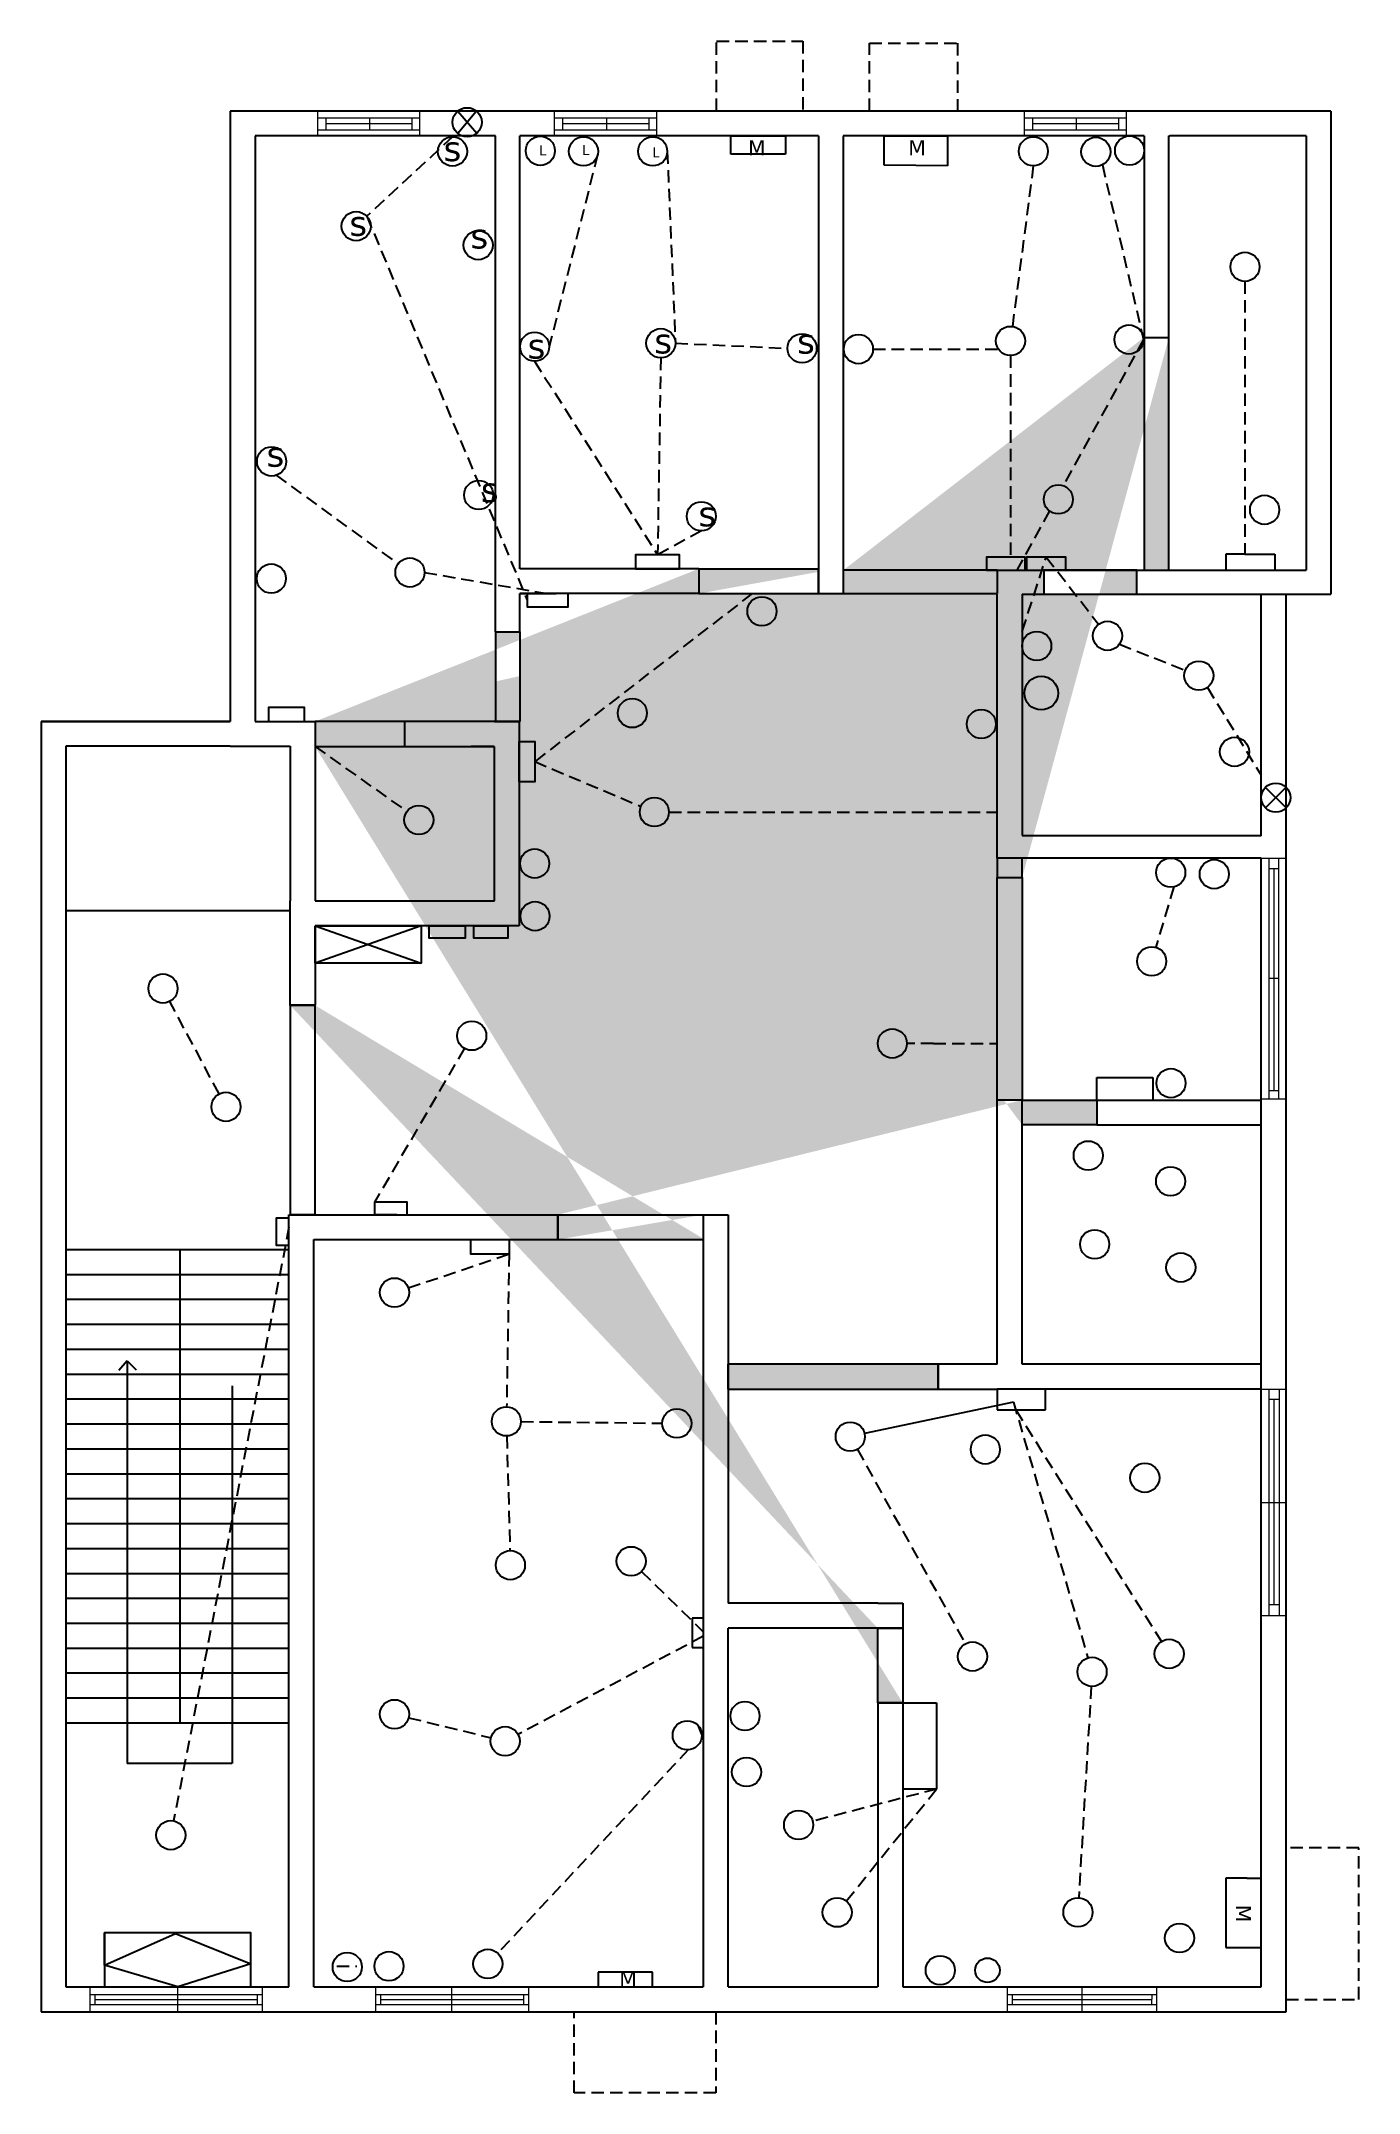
# Model space of a CAD drawing. Header units: inches. Extents: x -343 to 187, y -726 to 97.
import ezdxf

# ---------------------------------------------------------------- set-up
doc = ezdxf.new("R2010")
doc.units = ezdxf.units.IN
doc.header["$MEASUREMENT"] = 0
doc.linetypes.add('HIDDEN', pattern=[0.375, 0.25, -0.125])
doc.layers.add('wall', color=42, linetype='Continuous', lineweight=25)
doc.layers.add('window', color=82, linetype='Continuous', lineweight=15)

# ---------------------------------------------------------------- blocks, each defined once
blk = doc.blocks.new('window')
at = {"layer": 'window'}
for p, q in [((-231.5332742731707, 69.1247221362255), (-231.5332742731707, 59.1249675100994)), ((-231.5332742731707, 66.36115607990678), (-190.5332742731707, 66.36115607990678)), ((-228.1598068372204, 66.36115607990678), (-228.1598068372204, 61.52687902679509)), ((-210.4636174655097, 61.52687902679509), (-210.4636174655097, 66.36115607990678)), ((-193.5969386285943, 66.36115607990678), (-193.5969386285943, 61.52687902679509)), ((-190.5332742731707, 69.1247221362255), (-190.5332742731707, 59.1249675100994)), ((-231.5332742731707, 61.52687902679509), (-190.5332742731707, 61.52687902679509)), ((-228.1598068372204, 64.12484482316245), (-193.5969386285943, 64.12484482316246))]:
    blk.add_line(p, q, dxfattribs=at)

msp = doc.modelspace()

# ---------------------------------------------------------------- hatches: boundary and pattern name
h = msp.add_hatch(color=42)
h.paths.add_polyline_path([(-30.37193663656763, -124.4593834500711), (-30.37193663656763, -114.4593467702857), (-78.37265134144764, -114.4593467702857), (-78.37446142732733, -124.4593834500711)], flags=17)
h.paths.add_polyline_path([(-20.37830799493349, -115.7623981061788), (-20.37041748144111, -124.463580198109)], flags=16)
h.paths.add_polyline_path([(41.46285186845488, -124.6966271881802), (41.46285186845488, -115.0740377238053)], flags=17)
h.paths.add_polyline_path([(97.4723181657564, -115.0740377238053), (60.21013634912379, -115.0740377238053), (60.21013634912379, -124.6966271881802), (97.4723181657564, -124.6966271881802)], flags=17)
h.paths.add_polyline_path([(100.3878397376757, -21.61867412467836), (110.3878397376757, -21.61867412467836), (110.3878397376757, -115.0740377238053), (100.3878397376757, -115.0740377238053)])
h.paths.add_polyline_path([(51.46304285236693, -327.7404382748928), (81.46304285236693, -327.7404382748928), (81.46304285236693, -337.7404382748928), (51.46304285236693, -337.7404382748928)], flags=17)
h.paths.add_polyline_path([(17.79406863874192, -443.7404382748928), (17.79406863874192, -433.7404382748928)], flags=0)
edge = h.paths.add_edge_path(flags=16)
edge.add_line((17.79406863874192, -443.7404382748928), (17.79406863874192, -433.7404382748928))
edge.add_line((-66.58199216401954, -443.7404382748928), (17.79406863874192, -443.7404382748928))
edge.add_line((-66.58199216401954, -443.7404382748928), (-66.58199216401954, -433.7404382748928))
edge.add_line((17.79406863874192, -433.7404382748928), (-66.58199216401954, -433.7404382748928))
edge = h.paths.add_edge_path(flags=17)
edge.add_line((-66.58199216401954, -443.7404382748928), (17.79406863874192, -443.7404382748928))
edge.add_line((17.79406863874192, -433.7404382748928), (17.79406863874192, -443.7404382748928))
edge.add_line((17.79406863874192, -433.7404382748928), (-66.58199216401954, -433.7404382748928))
edge.add_line((-66.58199216401954, -443.7404382748928), (-66.58199216401954, -433.7404382748928))
h.paths.add_polyline_path([(-66.58199216401954, -433.7404382748928), (-66.58199216401954, -443.7404382748928)], flags=0)
h.paths.add_polyline_path([(-134.967410230769, -383.7377261091901), (-76.58199216401954, -383.7377261091901), (-76.58199216401954, -373.7382822661184), (-134.9674523072899, -373.7377647556486)], flags=17)
h.paths.add_polyline_path([(-232.4911139979722, -373.7377647556486), (-232.4891990719734, -289.7063649070219), (-242.4757173473627, -289.7189051071123), (-242.4757173473626, -373.7377647556486)], flags=16)
edge = h.paths.add_edge_path(flags=0)
edge.add_line((-232.4911139979722, -373.7377647556486), (-232.4891990719734, -289.7063649070219))
edge.add_line((-242.4757173473626, -373.7377647556486), (-232.4911139979722, -373.7377647556486))
edge.add_line((-242.4757173473627, -289.7189051071123), (-242.4757173473626, -373.7377647556486))
edge.add_line((-242.4757173473627, -289.7189051071123), (-232.4891990719734, -289.7063649070219))
h.paths.add_polyline_path([(-242.4757173473626, -373.7377647556486), (-232.4911139979722, -373.7377647556486)], flags=0)
h.paths.add_polyline_path([(-6.52590385460644, -569.724802848521), (-6.519151706092089, -539.7419270104328), (3.48084829390791, -539.7421207837892), (3.48084829390791, -569.724802848521)], flags=16)
h.paths.add_polyline_path([(-196.487665811148, -175.7811083557817), (-196.487665811148, -185.7811083557817)], flags=17)
h.paths.add_polyline_path([(-160.0709493383802, -139.7791683721402), (-150.2864902800338, -139.7274776997792), (-150.2864902800338, -175.7201392421466), (-150.4891990719734, -175.7773122392923), (-160.0709493383802, -175.7773122392923)], flags=17)
edge = h.paths.add_edge_path(flags=17)
edge.add_line((-160.4891990719734, -175.7773122392923), (-150.4891990719734, -175.7773122392923))
edge.add_line((-160.4891990719734, -175.7773122392923), (-155.4891990719734, -175.7773122392923))
edge.add_line((-155.4891990719734, -175.7773122392923), (-150.4891990719734, -175.7773122392923))
edge = h.paths.add_edge_path()
edge.add_line((-78.37265134144764, -114.4593467702857), (-78.37265134144764, -124.4569216704958))
edge.add_line((-30.37193663656763, -115.7401353227096), (-30.37193663656763, -124.463580198109))
edge.add_line((-20.37041748144111, -124.463580198109), (41.46285186845488, -124.463580198109))
edge.add_line((-20.37830799493349, -115.0740377238053), (-20.37041748144111, -124.463580198109))
edge.add_line((41.46285186845488, -115.0740377238053), (-20.37830799493349, -115.0740377238053))
edge.add_line((100.3878397376757, -21.61867412467836), (110.3878397376757, -21.61867412467836))
edge.add_line((51.46285186845488, -238.4056690266166), (51.46285186845488, -324.2168214789508))
edge.add_line((41.46673101496777, -238.4056690266166), (51.46285186845488, -238.4056690266166))
edge.add_line((41.46304285236693, -324.2168214789508), (41.46673101496777, -238.4056690266166))
edge.add_line((51.46304285236692, -324.2168214789508), (41.46304285236693, -324.2168214789508))
edge.add_line((51.46304285236693, -337.7404382748928), (51.46304285236693, -327.7404382748928))
edge.add_line((-134.9674523072899, -373.7377647556486), (-134.9674523072899, -383.7377261091901))
edge.add_line((-76.58199216401954, -373.7382822661184), (-76.58199216401954, -383.3793947313879))
edge.add_line((-232.4891990719734, -289.7063649070219), (-242.4757173473627, -289.7063649070219))
edge.add_line((-6.519151706092089, -539.7419270104328), (3.48084829390791, -539.7419270104328))
edge.add_line((3.474105950153898, -569.7217064347938), (3.474105950153898, -569.7248146408429))
edge.add_line((-6.526166789280978, -569.7217064347938), (3.474105950153898, -569.7217064347938))
edge.add_line((-232.4891990719734, -185.7811083557817), (-232.4769946305796, -175.7373766366694))
edge.add_line((-196.487665811148, -185.7811083557817), (-232.4891990719734, -185.7811083557817))
edge.add_line((-196.487665811148, -175.7811083557817), (-232.4898023579153, -175.7373610736136))
edge.add_line((-232.4898023579153, -175.7734135842916), (-232.4898023579153, -175.775969145946))
edge.add_line((-232.4898023579153, -175.7373610736136), (-232.4898023579153, -175.7734135842916))
h = msp.add_hatch(color=42)
h.paths.add_polyline_path([(-20.37830799493349, -115.7623981061788), (-20.37041748144111, -124.463580198109)], flags=16)
h.paths.add_polyline_path([(41.46285186845488, -124.6966271881802), (41.46285186845488, -115.0740377238053)], flags=17)
h.paths.add_polyline_path([(-196.487665811148, -175.7811083557817), (-196.487665811148, -185.7811083557817)], flags=17)
h.paths.add_polyline_path([(17.79406863874192, -443.7404382748928), (17.79406863874192, -433.7404382748928)], flags=0)
edge = h.paths.add_edge_path(flags=17)
edge.add_line((17.79406863874192, -443.7404382748928), (17.79406863874192, -433.7404382748928))
edge.add_line((-66.58199216401954, -443.7404382748928), (17.79406863874192, -443.7404382748928))
edge.add_line((-66.58199216401954, -443.7404382748928), (-66.58199216401954, -433.7404382748928))
edge.add_line((17.79406863874192, -433.7404382748928), (-66.58199216401954, -433.7404382748928))
edge = h.paths.add_edge_path(flags=17)
edge.add_line((-66.58199216401954, -443.7404382748928), (17.79406863874192, -443.7404382748928))
edge.add_line((17.79406863874192, -433.7404382748928), (17.79406863874192, -443.7404382748928))
edge.add_line((17.79406863874192, -433.7404382748928), (-66.58199216401954, -433.7404382748928))
edge.add_line((-66.58199216401954, -443.7404382748928), (-66.58199216401954, -433.7404382748928))
h.paths.add_polyline_path([(-66.58199216401954, -433.7404382748928), (-66.58199216401954, -443.7404382748928)], flags=0)
edge = h.paths.add_edge_path()
edge.add_line((-20.37041748144111, -124.463580198109), (41.46285186845488, -124.463580198109))
edge.add_line((-20.37830799493349, -115.0740377238053), (-20.37041748144111, -124.463580198109))
edge.add_line((41.46285186845488, -115.0740377238053), (-20.37830799493349, -115.0740377238053))
edge.add_line((51.46285186845488, -238.4056690266166), (51.46285186845488, -324.2168214789508))
edge.add_line((41.46673101496777, -238.4056690266166), (51.46285186845488, -238.4056690266166))
edge.add_line((41.46304285236693, -324.2168214789508), (41.46673101496777, -238.4056690266166))
edge.add_line((51.46304285236692, -324.2168214789508), (41.46304285236693, -324.2168214789508))
edge.add_line((-232.4891990719734, -185.7811083557817), (-232.4769946305796, -175.7373766366694))
edge.add_line((-196.487665811148, -185.7811083557817), (-232.4891990719734, -185.7811083557817))
edge.add_line((-196.487665811148, -175.7811083557817), (-232.4898023579153, -175.7373610736136))
edge.add_line((-232.4898023579153, -175.7734135842916), (-232.4898023579153, -175.775969145946))
edge.add_line((-232.4898023579153, -175.7373610736136), (-232.4898023579153, -175.7734135842916))
for points in [[(41.46304285236692, -327.7404382748928), (41.46673101496777, -238.4056690266166), (51.46285186845488, -238.4056690266166), (51.46285186845488, -327.7404382748928)], [(17.79406863874192, -433.7404382748928), (-66.58199216401954, -433.7404382748928), (-66.58199216401954, -443.7404382748928), (17.79406863874192, -443.7404382748928)]]:
    msp.add_hatch(color=42).paths.add_polyline_path(points)
h = msp.add_hatch(color=42)
h.paths.add_polyline_path([(17.79406863874192, -443.7404382748928), (17.79406863874192, -433.7404382748928)], flags=0)
edge = h.paths.add_edge_path(flags=17)
edge.add_line((17.79406863874192, -443.7404382748928), (17.79406863874192, -433.7404382748928))
edge.add_line((-66.58199216401954, -443.7404382748928), (17.79406863874192, -443.7404382748928))
edge.add_line((-66.58199216401954, -443.7404382748928), (-66.58199216401954, -433.7404382748928))
edge.add_line((17.79406863874192, -433.7404382748928), (-66.58199216401954, -433.7404382748928))
edge = h.paths.add_edge_path(flags=17)
edge.add_line((-66.58199216401954, -443.7404382748928), (17.79406863874192, -443.7404382748928))
edge.add_line((17.79406863874192, -433.7404382748928), (17.79406863874192, -443.7404382748928))
edge.add_line((17.79406863874192, -433.7404382748928), (-66.58199216401954, -433.7404382748928))
edge.add_line((-66.58199216401954, -443.7404382748928), (-66.58199216401954, -433.7404382748928))
h.paths.add_polyline_path([(-66.58199216401954, -433.7404382748928), (-66.58199216401954, -443.7404382748928)], flags=0)
at = {"layer": 'wall'}
msp.add_hatch(color=42, dxfattribs=at).paths.add_polyline_path([(41.46285186845488, -115.0740377238053), (41.46285186845488, -124.463580198109), (-20.37041748144111, -124.463580198109), (-20.37830799493349, -115.0740377238053)])
h = msp.add_hatch(color=42, dxfattribs=at)
h.paths.add_polyline_path([(-196.487665811148, -175.7811083557817), (-232.4898023579153, -175.7373610736136), (-232.4891990719734, -185.7811083557817), (-196.487665811148, -185.7811083557817)])
edge = h.paths.add_edge_path(flags=17)
edge.add_line((-232.4898023579153, -175.7734135842916), (-232.4898023579153, -175.775969145946))
edge.add_line((-232.4898023579153, -175.7373610736136), (-232.4898023579153, -175.7734135842916))

# ---------------------------------------------------------------- linework, layer by layer
at = {"linetype": 'HIDDEN', "ltscale": 20}
for p, q in [((-71.23353608202142, 69.26188563924825), (-71.23353608202142, 97.34540670353482)), ((-71.23353608202142, 97.34540670353482), (-36.63659927178494, 97.34540670353482)), ((-36.63659927178494, 97.34540670353482), (-36.63659927178493, 69.26188563924825)), ((-9.865161837725314, 69.26188563924825), (-9.865161837725312, 96.52207744017197)), ((-9.865161837725312, 96.52207744017197), (25.55551374049882, 96.52207744017197)), ((25.55551374049882, 96.52207744017197), (25.55551374049882, 69.26188563924825)), ((-177.292826836243, 58.89181052237063), (-211.7027981234801, 27.01781231174902)), ((-119.0573219974859, 51.58326162243839), (-138.4574663326275, -25.32632474942739)), ((-91.05306130243844, 53.05935130236321), (-87.79171504971873, -23.9532621774656)), ((55.93915159177322, 47.22826571963924), (47.51046228038942, -17.23201190635449)), ((83.65537612093854, 47.62452407160853), (100.2031318970521, -22.46628822104003)), ((-211.7027981234801, 27.01781231174902), (-147.2828012985374, -127.1016489010042)), ((140.9228431416504, 0.8615412638919224), (140.9228431416504, -108.6316350533166)), ((-87.79171504971873, -23.9532621774656), (-42.77496457449161, -25.98824267166719)), ((100.2031318970521, -22.46628822104003), (67.94933257946148, -81.11053495587198)), ((-144.3107285547931, -31.17958697159293), (-94.96766291648692, -108.8943657340674)), ((-93.64497727188427, -29.80652439963114), (-94.96766291648692, -108.8943657340674)), ((-8.449241163783881, -26.30842128615359), (41.89861724271578, -26.30842128615359)), ((46.75156231173059, -28.88913056015235), (46.75156231173059, -109.7972062344497)), ((-248.1287324798392, -76.96130494573858), (-199.1294441325096, -112.5242733778316)), ((62.37995339593853, -91.23684732553532), (49.26971670251805, -115.0740377238053)), ((-77.37522516278386, -99.27336943704222), (-94.96766291648692, -108.8943657340674)), ((51.46285186845488, -139.6091165552452), (61.1191180870444, -109.7972062344497)), ((61.1191180870444, -109.7972062344497), (82.15203490855895, -136.7603831515789)), ((-188.5390883744294, -115.9623867374266), (-139.0420474387133, -124.4593834500711)), ((-56.97892524657891, -124.4593834500711), (-144.2712472363937, -191.8874364284445)), ((90.50550400865346, -144.791157453838), (116.9780599339101, -155.2256326127867)), ((125.833602532956, -162.1293941872543), (147.4630108929905, -197.3368282087031)), ((-232.4891990719734, -185.7811083557817), (-195.5823645210758, -211.9232054818978)), ((-144.2712472363937, -191.8874364284445), (-101.6268256642106, -209.8560135636321)), ((-90.37957960390213, -212.1288129378145), (41.46285186845488, -212.1288129378145)), ((112.3335836288371, -242.1632370642983), (105.1385614013912, -266.428590356606)), ((-271.0210282744781, -325.2860997079366), (-290.8223350474457, -288.1429046832386)), ((-172.5267031730994, -306.9704662581455), (-208.5584652711623, -368.6903799597935)), ((15.82712682845886, -305.0116532796992), (5.172705118258818, -305.0116532796992)), ((15.82712682845886, -305.0116532796992), (41.46398116061908, -305.0127116905301)), ((-242.9674523072899, -378.7377647556486), (-289.2918029309704, -617.0757186182097)), ((-195.0496095932103, -403.1490429126286), (-154.5633297799568, -389.5549174602888)), ((-154.5633297799568, -389.5549174602888), (-155.5672168101912, -450.8720304047803)), ((47.98501111173786, -449.0064339075381), (77.89155091583717, -551.6414101705044)), ((48.89813304196957, -452.1401380487868), (107.4008999180852, -545.0831163165207)), ((-149.8101575601842, -456.7917192959759), (-93.05681679170735, -457.4434411678103)), ((-155.4998844464518, -462.5754963460766), (-154.2177453388349, -508.5565333007126)), ((-14.72812980558335, -467.9456198050162), (28.64999910327346, -545.953232183694)), ((-101.3752957465784, -516.9493150823427), (-76.58199216401954, -541.1652906605826)), ((-76.58199216401954, -542.9890329064582), (-151.0057569455283, -582.3643944097635)), ((79.18498204495477, -563.1041063560566), (74.19156807873647, -647.9127704626097)), ((-194.9119392237502, -575.6526139498429), (-161.8660219323617, -583.714418602949)), ((-82.64185697221409, -588.5560877095147), (-159.1190147783396, -670.2058054491844)), ((17.04084831101478, -604.3320746728346), (-32.66051792991877, -617.2358906310955)), ((-19.15760755994142, -649.2387819515305), (17.04084831101478, -604.3320746728346)), ((186.7134518031357, -627.8257256003313), (157.460952290201, -627.8257256003313)), ((186.7134518031357, -688.7381029937733), (186.7134518031357, -627.8257256003313)), ((-223.7540828896626, -675.3655611654425), (-215.7178242964879, -675.3655611654425)), ((157.460952290201, -688.7381029937733), (186.7134518031357, -688.7381029937733)), ((-128.4690929259356, -726.2757314697645), (-128.4690929259356, -693.7381029937733)), ((-71.53904770979898, -693.7381029937733), (-71.53904770979898, -726.2757314697645)), ((-71.53904770979898, -726.2757314697645), (-128.4690929259356, -726.2757314697645))]:
    msp.add_line(p, q, dxfattribs=at)
for p, q in [((-237.5390491543822, 69.26188563924825), (-266.5390491543822, 69.26188563924825)), ((-266.5390491543822, 69.26188563924825), (-266.5390491543822, 64.26188563924825)), ((-155.5390491543822, 69.26188563924825), (-237.5390491543822, 69.26188563924825)), ((-175.1623454687735, 69.26188563924825), (-167.518448575336, 60.39932654360568)), ((-167.7167863847251, 69.26188563924825), (-175.1623454687735, 60.22826153307324)), ((-25.53904915438216, 69.26188563924825), (-155.5390491543822, 69.26188563924825)), ((104.4609508456178, 69.26188563924825), (-25.53904915438216, 69.26188563924825)), ((175.4609508456178, 69.26188563924825), (104.4609508456178, 69.26188563924825)), ((175.4570439186718, 69.25911642597839), (175.4570439186718, 64.25911642597839)), ((-266.5390491543822, 64.26188563924825), (-266.5390491543822, -175.7381143607518)), ((-160.0709493383802, 59.26213101312214), (-256.5400802567783, 59.26213101312214)), ((-256.5390491543822, 59.26403679894293), (-256.5390491543822, -175.7381143607518)), ((-160.0709493383802, -139.7791683721402), (-160.0709493383802, 59.26691724851389)), ((-150.2921116777798, -114.4593834500711), (-150.2921116777798, 59.26691724851389)), ((-30.36737443554193, 59.26188563924825), (-150.2921116777798, 59.26188563924825)), ((-65.51448108033178, 52.99460924568899), (-65.51448108033178, 59.26188563924825)), ((-65.51448108033178, 59.26188563924825), (-43.62532104933459, 59.26188563924825)), ((-43.62532104933459, 59.26188563924825), (-43.62532104933459, 51.91341260055795)), ((-30.37830799493349, 59.26188563924825), (-30.37830799493349, -115.7623981061788)), ((-20.37830799493349, 59.26188563924825), (-20.37830799493349, -115.0740377238053)), ((100.3878397376757, 59.26188563924825), (-20.37809572169499, 59.26188563924825)), ((-3.988038999929505, 47.51904688689095), (-3.988038999929501, 59.26188563924825)), ((-3.988038999929501, 59.26188563924825), (21.50274561571916, 59.26188563924825)), ((21.50274561571916, 59.26188563924825), (21.50274561571916, 47.19240265862019)), ((100.3878397376757, 59.26188563924825), (100.3878397376757, -21.61867412467836)), ((110.3878397376757, -21.61867412467836), (110.3878397376757, 59.2599070381043)), ((110.3878397376757, 59.2599070381043), (110.7084253302, 59.2599070381043)), ((165.4570747933158, 59.2599070381043), (110.7084253302, 59.2599070381043)), ((165.4570439186718, 59.26188563924825), (165.4570439186718, -115.0740377238053)), ((175.4570439186718, 64.25911642597839), (175.4570439186718, -124.6966271881802)), ((-65.51448108033178, 51.91341260055795), (-65.51448108033178, 52.99460924568899)), ((-43.62532104933459, 51.91341260055795), (-65.51448108033178, 51.91341260055795)), ((21.50274561571916, 47.19240265862019), (-3.988038999929505, 47.51904688689095)), ((100.3878397376757, -21.61867412467836), (110.3878397376757, -21.61867412467836)), ((-78.37446142732733, -114.4593834500711), (-150.2122965869967, -114.4593834500711)), ((-78.37265134144764, -114.4593467702857), (-78.37265134144764, -124.4569216704958)), ((41.46285186845488, -115.0740377238053), (100.3519813170042, -115.0740377238053)), ((49.26971670251805, -115.0740377238053), (57.26071218479137, -115.0740377238053)), ((100.3519813170042, -115.0740377238053), (165.4570439186718, -115.0740377238053)), ((140.9228431416504, -108.6316350533166), (133.2823441973014, -108.6316350533166)), ((133.2823441973014, -108.6316350533166), (133.2823441973014, -115.0740377238053)), ((140.9228431416504, -108.6316350533166), (152.8926404084468, -108.6316350533166)), ((152.8926404084468, -108.6316350533166), (152.8926404084468, -115.0740377238053)), ((-30.37193663656763, -115.7401353227096), (-30.37193663656763, -124.463580198109)), ((-150.2864902800338, -139.7274776997792), (-150.2864902800338, -124.4593834500711)), ((-150.2864902800338, -124.4593834500711), (-150.2122965869967, -124.4593834500711)), ((-78.37446142732733, -124.4593834500711), (-150.2122965869967, -124.4593834500711)), ((-30.37193663656763, -124.463580198109), (-20.37041748144111, -124.463580198109)), ((41.46285186845488, -230.5843034257486), (41.46285186845488, -124.6966271881802)), ((51.46285186845488, -124.6966271881802), (51.46285186845488, -221.6050030785268)), ((51.46285186845488, -124.6966271881802), (85.99508973590402, -124.6966271881802)), ((85.99508973590402, -124.6966271881802), (175.4570439186718, -124.6966271881802)), ((147.4630108929905, -221.7024091251078), (147.4630108929905, -124.6966271881802)), ((157.460952290201, -226.7381029937733), (157.460952290201, -124.6966271881802)), ((-337.5390491543822, -175.7381143607518), (-342.5390491543822, -175.7381143607518)), ((-342.5390491543822, -175.7381143607518), (-342.5390491543822, -180.7381143607518)), ((-342.5390491543822, -180.7381143607518), (-342.5390491543822, -262.7381143607518)), ((-342.4891990719734, -175.7773122392923), (-266.5390491543822, -175.7773122392923)), ((-266.5390491543822, -175.7381143607518), (-337.5390491543822, -175.7381143607518)), ((-256.5389536887506, -175.7373610736136), (-232.4898023579153, -175.7373610736136)), ((-232.4898023579153, -175.7373610736136), (-232.4898023579153, -175.7734135842916)), ((-232.4898023579153, -175.7734135842916), (-232.4898023579153, -175.775969145946)), ((-160.487665811148, -175.7811083557817), (-196.487665811148, -175.7811083557817)), ((-160.4891990719734, -175.7773122392923), (-155.4891990719734, -175.7773122392923)), ((-160.4891990719734, -175.7773122392923), (-150.4891990719734, -175.7773122392923)), ((-155.4891990719734, -175.7773122392923), (-150.4891990719734, -175.7773122392923)), ((-150.4891990719734, -175.7773122392923), (-150.4891990719734, -252.7773122392923)), ((-332.5390491543822, -185.7284951546085), (-332.5390491543822, -262.7381143607518)), ((-266.5390491543822, -185.7381143607518), (-332.5390491543822, -185.7381143607518)), ((-266.545730161346, -185.7378499169945), (-242.4733763230179, -185.7378499169945)), ((-242.4891990719734, -185.7378499169945), (-242.4891990719734, -247.7773122392923)), ((-232.4891990719734, -185.7811083557817), (-232.4891990719734, -247.7773122392923)), ((-196.487665811148, -185.7811083557817), (-160.5100930190902, -185.7811083557817)), ((-160.5100930190902, -185.7811083557817), (-169.7554449672289, -185.7811083557817)), ((-160.4891990719734, -247.7773122392923), (-160.4891990719734, -185.7811083557817)), ((149.1454564579691, -202.2349829821119), (157.460952290201, -210.4747563380215)), ((157.460952290201, -202.208607949281), (149.1715913147673, -210.4747563380215)), ((51.46285186845488, -221.6050030785268), (55.88983653609284, -221.6050030785268)), ((147.4630108929905, -221.7024091251078), (55.88983653609284, -221.7024091251078)), ((51.46285186845488, -230.5843034257486), (41.46285186845488, -230.5843034257486)), ((41.46285186845488, -230.5843034257486), (41.46673101496777, -238.4056690266166)), ((56.44888938577242, -230.5843034257487), (47.00794223545199, -230.5843034257487)), ((51.46285186845488, -238.4056690266166), (51.46285186845488, -230.5843034257486)), ((147.4707530519991, -230.5843034257487), (56.44888938577242, -230.5843034257487)), ((147.460952290201, -332.7381029937733), (147.460952290201, -230.5843034257487)), ((157.460952290201, -332.7381029937733), (157.460952290201, -226.7381029937733)), ((-332.1623588091425, -251.7062922015512), (-242.4715435639655, -251.7062922015512)), ((-242.4757173473627, -247.9009828318381), (-242.4757173473627, -247.7723875052889)), ((-242.4757173473627, -289.7189051071123), (-242.4757173473627, -247.7773122392923)), ((-232.4891990719734, -247.7773122392923), (-160.4891990719734, -247.7773122392923)), ((-150.4891990719734, -252.7773122392923), (-150.4891990719734, -257.7773122392923)), ((-342.5390491543822, -262.7381143607518), (-342.5390491543822, -378.7381143607518)), ((-332.5390491543822, -262.7381143607518), (-332.5390491543822, -378.7381143607518)), ((-232.4891990719734, -257.7665596485704), (-232.4891990719734, -289.7063649070219)), ((-150.4891990719734, -257.7773122392923), (-232.4891990719734, -257.7773122392923)), ((-189.8783608451049, -257.7773122392923), (-232.4891990719734, -272.8160952256662)), ((-232.4891990719734, -257.7773122392923), (-189.8783608451049, -272.8160952256662)), ((-242.4757173473627, -289.7189051071123), (-232.4891990719734, -289.7063649070219)), ((81.46304285236693, -327.7404382748928), (81.46304285236693, -318.6898910735731)), ((81.46304285236693, -318.6898910735731), (103.9597568279614, -318.6898910735731)), ((103.9597568279614, -318.6898910735731), (103.9597568279614, -327.7404382748928)), ((41.46304285236693, -433.7404382748928), (41.46304285236692, -327.7404382748928)), ((51.46304285236693, -433.7404382748928), (51.46285186845488, -327.7404382748928)), ((51.46304285236693, -337.7404382748928), (51.46304285236693, -327.7404382748928)), ((81.46304285236693, -327.7404382748928), (147.268737831806, -327.7404382748928)), ((147.460952290201, -438.7381029937733), (147.460952290201, -332.7381029937733)), ((157.460952290201, -438.7381029937733), (157.460952290201, -332.7381029937733)), ((81.46304285236693, -337.7404382748928), (147.268737831806, -337.7404382748928)), ((-342.539047709799, -378.7381029937733), (-342.539047709799, -688.7381029937733)), ((-332.539047709799, -378.7381029937733), (-332.539047709799, -683.7381029937733)), ((-242.9674523072899, -378.7377647556486), (-242.9674523072899, -373.7377647556486)), ((-242.9674523072899, -373.7377647556486), (-134.9674523072899, -373.7377647556486)), ((-242.9674523072899, -383.7377647556486), (-242.9674523072899, -378.7377647556486)), ((-232.4911139979722, -373.7377647556486), (-242.4757173473626, -373.7377647556486)), ((-134.9674523072899, -373.7377647556486), (-134.9674523072899, -383.7377261091901)), ((-76.58199216401954, -373.7382822661184), (-76.58199216401954, -383.3793947313879)), ((-76.58199216401954, -373.7382822661184), (-66.60593016545408, -373.7382822661184)), ((-76.58199216401954, -378.7377631153236), (-76.58199216401954, -683.7381029937733)), ((-66.60593016545408, -373.7382822661184), (-66.58199216401954, -378.7377631153236)), ((-66.58199216401954, -378.7377631153236), (-66.58199216401954, -383.7377631153236)), ((-242.9674523072899, -683.7377647556486), (-242.9674523072899, -383.7377647556486)), ((-232.9674523072899, -683.7377647556486), (-232.9674523072899, -383.7377647556486)), ((-232.9674523072899, -683.7377647556486), (-232.9674523072899, -383.7598787760076)), ((-232.967443232712, -383.7377261091901), (-134.967410230769, -383.7377261091901)), ((-66.58199216401954, -383.7377631153236), (-66.58199216401954, -529.7421207837892)), ((-288.0395286916173, -387.8361170054668), (-332.5151090519103, -387.8361170054668)), ((-243.0395286916173, -387.8361170054668), (-288.0395286916173, -387.8361170054668)), ((-286.8245938723067, -387.8361170054668), (-286.8245938723067, -577.7726835629428)), ((-288.0395286916173, -397.8361170054668), (-332.5151090519103, -397.8361170054668)), ((-243.0395286916173, -397.8361170054668), (-288.0395286916173, -397.8361170054668)), ((-288.0395286916173, -407.8361170054668), (-332.5151090519103, -407.8361170054668)), ((-243.0395286916173, -407.8361170054668), (-288.0395286916173, -407.8361170054668)), ((-288.0395286916173, -417.8361170054668), (-332.5151090519103, -417.8361170054668)), ((-243.0395286916173, -417.8361170054668), (-288.0395286916173, -417.8361170054668)), ((-288.0395286916173, -427.8361170054668), (-332.5151090519103, -427.8361170054668)), ((-243.0395286916173, -427.8361170054668), (-288.0395286916173, -427.8361170054668)), ((-307.9906339010886, -432.3668875235194), (-311.3190112293287, -436.2958173891234)), ((-307.9869985219884, -432.3797440417507), (-307.9760124862423, -593.9861581086816)), ((-307.9826280772231, -432.3751051781965), (-304.3601925238618, -436.0160403270906)), ((-66.58199216401954, -443.7404382748928), (-66.58199216401954, -433.7404382748928)), ((41.46304285236693, -433.7404382748928), (17.79406863874192, -433.7404382748928)), ((17.79406863874192, -433.7404382748928), (17.79406863874192, -443.7404382748928)), ((147.4630428523669, -433.7404382748928), (51.46304285236693, -433.7404382748928)), ((-288.0395286916173, -437.8361170054668), (-332.5151090519103, -437.8361170054668)), ((-243.0395286916173, -437.8361170054668), (-288.0395286916173, -437.8361170054668)), ((-265.7848093612229, -442.4641075574095), (-265.7848093612229, -593.9689457478148)), ((17.79406863874192, -443.7404382748928), (41.35870439563677, -443.7404382748928)), ((147.4630428523669, -443.7404382748928), (41.35870439563677, -443.7404382748928)), ((41.35870439563677, -443.7404382748928), (41.35870439563677, -452.1401380487868)), ((60.76720224750983, -452.1401380487868), (60.76720224750983, -443.7404382748928)), ((147.460952290201, -534.7381029937733), (147.460952290201, -438.7381029937733)), ((157.460952290201, -534.7381029937733), (157.460952290201, -438.7381029937733)), ((-288.0395286916173, -447.8361170054668), (-332.5151090519103, -447.8361170054668)), ((-243.0395286916173, -447.8361170054668), (-288.0395286916173, -447.8361170054668)), ((47.98501111173786, -449.0064339075381), (-11.84543724338633, -461.6224033828979)), ((41.35870439563677, -452.1401380487868), (60.76720224750983, -452.1401380487868)), ((-288.0395286916173, -457.8361170054668), (-332.5151090519103, -457.8361170054668)), ((-243.0395286916173, -457.8361170054668), (-288.0395286916173, -457.8361170054668)), ((-288.0395286916173, -467.8361170054668), (-332.5151090519103, -467.8361170054668)), ((-243.0395286916173, -467.8361170054668), (-288.0395286916173, -467.8361170054668)), ((-288.0395286916173, -477.8361170054668), (-332.5151090519103, -477.8361170054668)), ((-243.0395286916173, -477.8361170054668), (-288.0395286916173, -477.8361170054668)), ((-288.0395286916173, -487.8361170054668), (-332.5151090519103, -487.8361170054668)), ((-243.0395286916173, -487.8361170054668), (-288.0395286916173, -487.8361170054668)), ((-288.0395286916173, -497.8361170054668), (-332.5151090519103, -497.8361170054668)), ((-243.0395286916173, -497.8361170054668), (-288.0395286916173, -497.8361170054668)), ((-288.0395286916173, -507.8361170054668), (-332.5151090519103, -507.8361170054668)), ((-243.0395286916173, -507.8361170054668), (-288.0395286916173, -507.8361170054668)), ((-288.0395286916173, -517.8361170054668), (-332.5151090519103, -517.8361170054668)), ((-243.0395286916173, -517.8361170054668), (-288.0395286916173, -517.8361170054668)), ((-288.0395286916173, -527.8361170054668), (-332.5151090519103, -527.8361170054668)), ((-243.0395286916173, -527.8361170054668), (-288.0395286916173, -527.8361170054668)), ((-6.519151706092089, -529.7421207837892), (-66.62887475473872, -529.7421207837892)), ((-6.519151706092089, -529.7421207837892), (3.48084829390791, -529.7421207837892)), ((3.48084829390791, -529.7421207837892), (3.48084829390791, -539.7421207837892)), ((147.460952290201, -683.7381029937733), (147.460952290201, -534.7381029937733)), ((157.460952290201, -688.7381029937733), (157.460952290201, -534.7381029937733)), ((-288.0395286916173, -537.8361170054668), (-332.5151090519103, -537.8361170054668)), ((-243.0395286916173, -537.8361170054668), (-288.0395286916173, -537.8361170054668)), ((-76.58199216401955, -535.6522682196394), (-81.00851564608932, -535.6522682196394)), ((-81.00851564608932, -535.6522682196394), (-81.00851564608932, -547.4148802299836)), ((-6.519151706092089, -539.7421207837892), (-66.62887475473872, -539.7421207837892)), ((-66.5816787451804, -683.7366058771004), (-66.5816787451804, -539.7454002967183)), ((3.48084829390791, -539.7421207837892), (-6.519151706092089, -539.7419270104328)), ((-288.0395286916173, -547.8361170054668), (-332.5151090519103, -547.8361170054668)), ((-243.0395286916173, -547.8361170054668), (-288.0395286916173, -547.8361170054668)), ((-81.00851564608932, -547.4148802299836), (-76.58199216401952, -547.4148802299836)), ((-288.0395286916173, -557.8361170054668), (-332.5151090519103, -557.8361170054668)), ((-243.0395286916173, -557.8361170054668), (-288.0395286916173, -557.8361170054668)), ((-288.0395286916173, -567.8361170054668), (-332.5151090519103, -567.8361170054668)), ((-243.0395286916173, -567.8361170054668), (-288.0395286916173, -567.8361170054668)), ((-6.526166789280978, -569.7217064347938), (3.474105950153898, -569.7217064347938)), ((-6.52590385460644, -569.724802848521), (-6.52590385460644, -683.7381029937733)), ((3.47409614539356, -569.724802848521), (3.47409614539356, -683.7381029937733)), ((3.474105950153898, -569.7217064347938), (3.474105950153898, -569.7248146408429)), ((3.474105950153898, -569.7217064347938), (17.04084831101478, -569.7217064347938)), ((17.04084831101478, -569.7217064347938), (17.04084831101478, -604.3320746728346)), ((-288.0395286916173, -577.8361170054668), (-332.5151090519103, -577.8361170054668)), ((-243.0395286916173, -577.8361170054668), (-288.0395286916173, -577.8361170054668)), ((-78.83072691546141, -578.6319686275313), (-77.17112285976765, -582.7153385378155)), ((-265.8528029351746, -593.9689457478148), (-307.9760124862423, -593.9861581086816)), ((17.04084831101478, -604.3320746728346), (3.47409614539356, -604.3320746728346)), ((141.6636329070948, -640.0152017276099), (133.1929053412459, -640.0152017276099)), ((133.1929053412459, -640.0152017276099), (133.1929053412459, -667.95477719149)), ((141.6636329070948, -640.0152017276099), (147.460952290201, -640.0152017276099)), ((-317.0944047148751, -674.9880156964276), (-317.0944047148751, -662.0441854984483)), ((-317.0944047148751, -674.9880156964276), (-288.5575094747084, -662.3022904797656)), ((-288.5575094747084, -662.3022904797656), (-258.2854255600632, -674.4282602175991)), ((-287.539047709799, -683.7381029937733), (-317.0944047148751, -674.9880156964276)), ((-258.2854255600632, -674.428260217599), (-287.539047709799, -683.7381029937733)), ((133.1929053412459, -667.95477719149), (147.460952290201, -667.95477719149)), ((-96.96746255093058, -677.787486857007), (-118.8677111232217, -677.787486857007)), ((-118.8677111232217, -677.787486857007), (-118.8677111232217, -683.7381029937733)), ((-96.96746255093058, -683.7381029937733), (-96.96746255093058, -677.787486857007)), ((-342.539047709799, -688.7381029937733), (-342.539047709799, -693.7381029937733)), ((-332.5346921599885, -683.7381029937733), (-242.9674523072899, -683.7381029937733)), ((-232.9674523072899, -683.7381029937733), (-96.96746255093058, -683.7381029937733)), ((-96.96746363566308, -683.7381264865253), (-76.58199216401954, -683.7381264865253)), ((-66.59217740043096, -683.7381029937733), (-6.57381023011294, -683.7381029937733)), ((3.47409614539356, -683.7381029937733), (147.4598708842295, -683.7381029937733)), ((157.460952290201, -693.7381029937733), (157.460952290201, -688.7381029937733)), ((-342.539047709799, -693.7381029937733), (-337.539047709799, -693.7381029937733)), ((-337.539047709799, -693.7381029937733), (-237.539047709799, -693.7381029937733)), ((-237.539047709799, -693.7381029937733), (-71.53904770979898, -693.7381029937733)), ((-71.53904770979898, -693.7381029937733), (-1.539047709798979, -693.7381029937733)), ((-1.539047709798979, -693.7381029937733), (152.460952290201, -693.7381029937733)), ((152.460952290201, -693.7381029937733), (157.460952290201, -693.7381029937733))]:
    msp.add_line(p, q)
for points in [[(-103.7577524139479, -114.4593834500711), (-86.17757341902598, -114.4593834500711), (-86.17757341902598, -108.8943657340674), (-103.7577524139479, -108.8943657340674)], [(37.08424611837017, -115.0740377238053), (52.63975031555765, -115.0740377238053), (52.63975031555765, -109.7972062344497), (37.08424611837017, -109.7972062344497)], [(53.26521444365471, -115.0740377238053), (68.97302173043408, -115.0740377238053), (68.97302173043408, -109.7972062344497), (53.26521444365471, -109.7972062344497)], [(-150.2122965869967, -124.4593834500711), (-135.6244204550121, -124.4593834500711), (-135.6244204550121, -124.4593834500711), (-150.2122965869967, -124.4593834500711)], [(-130.8012935788893, -124.4593834500711), (-147.2828012985374, -124.4593834500711), (-147.2828012985374, -129.7439143519373), (-130.8012935788893, -129.7439143519373)], [(-251.1875611914247, -175.7373610736136), (-236.7520550670079, -175.7373610736136), (-236.7520550670079, -170.1618693177452), (-251.1875611914247, -170.1618693177452)], [(-150.4891990719734, -183.7644838975893), (-144.2712472363937, -183.7644838975893), (-144.2712472363937, -200.0103889592997), (-150.4891990719734, -200.0103889592997)], [(-232.4891990719734, -257.7773122392923), (-189.8783608451049, -257.7773122392923), (-189.8783608451049, -272.8160952256662), (-232.4891990719734, -272.8160952256662)], [(-186.6172236183629, -257.7773122392923), (-172.2138583118513, -257.7773122392923), (-172.2138583118513, -262.7703223908261), (-186.6172236183629, -262.7703223908261)], [(-168.6809627234597, -257.7773122392923), (-155.0928847975456, -257.7773122392923), (-155.0928847975456, -262.7703223908261), (-168.6809627234597, -262.7703223908261)], [(-208.5584652711623, -373.7377647556486), (-195.5617771651505, -373.7377647556486), (-195.5617771651505, -368.6903799597935), (-208.5584652711623, -368.6903799597935)], [(-242.9674523072899, -375.1464081843474), (-248.1058235835253, -375.1464081843474), (-248.1058235835253, -385.9669846079955), (-242.9674523072899, -385.9669846079955)], [(-208.5584652711623, -373.7377647556486), (-199.6659960796342, -373.7377647556486), (-199.6659960796342, -373.7377647556486), (-208.5584652711623, -373.7377647556486)], [(-169.8857392734526, -383.7377261091901), (-154.5633297799568, -383.7377261091901), (-154.5633297799568, -389.5549174602888), (-169.8857392734526, -389.5549174602888)], [(-317.0944047148751, -683.7381029937733), (-258.2854255600632, -683.7381029937733), (-258.2854255600632, -662.0441854984483), (-317.0944047148751, -662.0441854984483)]]:
    msp.add_lwpolyline(points, close=True)
for centre, radius in [((-171.4395659267493, 64.74507358616074), 5.85326222216554), ((-177.292826836243, 53.03854830020509), 5.85326222216554), ((-142.0280788142572, 53.2951014789528), 5.85326222216554), ((-124.7212197279923, 53.060062604221), 5.85326222216554), ((-96.90632352460398, 53.05935130236321), 5.85326222216554), ((55.93915159177322, 53.08152794180478), 5.85326222216554), ((81.03749701289871, 52.8597306212223), 5.85326222216554), ((94.60296324633691, 53.381424144623), 5.85326222216554), ((-215.9968882870644, 23.04019137600881), 5.85326222216554), ((-166.9822577893437, 15.41527771601386), 5.85326222216554), ((140.9228431416504, 6.714803486057463), 5.85326222216554), ((-144.3107285547931, -25.32632474942739), 5.85326222216554), ((-93.64497727188427, -23.9532621774656), 5.85326222216554), ((-36.92170235232607, -25.98824267166719), 5.85326222216554), ((-14.30250338594942, -26.30842128615359), 5.85326222216554), ((46.75156231173059, -23.03586833798681), 5.85326222216554), ((94.34986967488658, -22.46628822104003), 5.85326222216554), ((-249.9430082275348, -71.39631778018702), 5.85326222216554), ((-166.7846114322565, -84.87384374311478), 5.85326222216554), ((65.98222271826216, -86.62335251456216), 5.85326222216554), ((-77.37522516278386, -93.42010721487668), 5.85326222216554), ((148.814156160337, -90.8367624031116), 5.85326222216554), ((-250.0556547857768, -118.4160920795789), 5.85326222216554), ((-194.392350596595, -115.9623867374266), 5.85326222216554), ((-53.04511466824214, -131.5489677868558), 5.85326222216554), ((57.31611409062133, -145.4623787774108), 5.85326222216554), ((85.75215170249976, -141.3755578732353), 5.85326222216554), ((122.4235707771622, -157.3720459694014), 5.85326222216554), ((59.1144208873179, -164.3940686608647), 6.763276377311911), ((-105.0916394577165, -172.3955968288496), 5.85326222216554), ((35.05531248902825, -176.7934086859366), 5.85326222216554), ((136.7440428737646, -187.9822058259347), 5.85326222216554), ((153.3162718024842, -206.3416821436512), 5.85326222216554), ((-190.8059443580405, -215.3064715174883), 5.85326222216554), ((-96.23284182606767, -212.1288129378145), 5.85326222216554), ((-144.3041551902824, -232.7984398529158), 5.85326222216554), ((111.1181143889826, -236.4375656479142), 5.85326222216554), ((128.6006665819405, -237.0686554135946), 5.85326222216554), ((-144.1573098930507, -253.9336776161633), 5.85326222216554), ((103.474593725412, -272.0403539131653), 5.85326222216554), ((-293.575902220713, -282.9777767599694), 5.85326222216554), ((-169.5756738275686, -301.9155573130461), 5.85326222216554), ((-0.6805571039067217, -305.0116532796992), 5.85326222216554), ((111.2056962665583, -320.9578229189794), 5.85326222216554), ((-268.2674611012108, -330.4512276312057), 5.85326222216554), ((78.00152379835981, -350.0282005276044), 5.85326222216554), ((111.0574512845214, -360.3485152620869), 5.85326222216554), ((80.584021303187, -385.6332886810314), 5.85326222216554), ((115.1894399148578, -394.9215714266297), 5.85326222216554), ((-200.5984302248053, -405.0121768959525), 5.85326222216554), ((-155.6630338894702, -456.7245083183438), 5.85326222216554), ((-87.20394046242137, -457.5106521454424), 5.85326222216554), ((-17.57275783399109, -462.8300777984027), 5.85326222216554), ((36.6596159935134, -467.9902351656438), 5.85326222216554), ((100.7054705028449, -479.3425818890109), 5.85326222216554), ((-154.0545958958166, -514.4075213284455), 5.85326222216554), ((-105.5626425444798, -512.8594733451191), 5.85326222216554), ((31.49462713168123, -551.0687741903075), 5.85326222216554), ((79.52901801367989, -557.2609635464332), 5.85326222216554), ((110.5189511846729, -550.0367447786039), 5.85326222216554), ((-200.5984302248053, -574.2653509119336), 5.85326222216554), ((-59.84860621860244, -574.9660848503195), 5.85326222216554), ((-156.1795309313065, -585.1016816408583), 5.85326222216554), ((-83.02438508193319, -582.7153385378155), 5.85326222216554), ((-59.22348967628688, -597.4591835936676), 5.85326222216554), ((-290.4085684751499, -622.8214573314444), 5.85326222216554), ((-38.32595116279663, -618.7067899904105), 5.85326222216554), ((-22.83098457730011, -653.7958621493954), 5.85326222216554), ((73.84753211001134, -653.7559132722331), 5.85326222216554), ((114.6509398150101, -664.0762305838962), 5.85326222216554), ((-219.5610661384367, -675.7176331177772), 5.85326222216554), ((-202.8149254371654, -675.4076720555324), 5.85326222216554), ((-163.1203671314757, -674.4777907005029), 5.85326222216554), ((18.56960784584182, -677.0399168983034), 5.85326222216554), ((37.52951810652115, -677.0399168983034), 4.913100809433331)]:
    msp.add_circle(centre, radius)
at = {"layer": 'wall'}
for p, q in [((100.3878397376757, -21.61867412467836), (100.3878397376757, -115.0740377238053)), ((100.3878397376757, -21.61867412467836), (110.3878397376757, -21.61867412467836)), ((110.3878397376757, -115.0740377238053), (110.3878397376757, -21.61867412467836)), ((-78.37265134144764, -114.4593467702857), (-78.37446142732733, -124.4593834500711)), ((-78.37265134144764, -114.4593467702857), (-30.37193663656763, -114.4593467702857)), ((-30.37193663656763, -124.4593834500711), (-30.37193663656763, -114.4593467702857)), ((41.46285186845488, -115.0740377238053), (-20.37830799493349, -115.0740377238053)), ((-20.37830799493349, -115.0740377238053), (-20.37041748144111, -124.463580198109)), ((41.46285186845488, -115.0740377238053), (41.46285186845488, -124.463580198109)), ((60.21013634912379, -115.0740377238053), (60.21013634912379, -124.6966271881802)), ((97.4723181657564, -115.0740377238053), (60.21013634912379, -115.0740377238053)), ((97.4723181657564, -124.6966271881802), (97.4723181657564, -115.0740377238053)), ((100.3878397376757, -115.0740377238053), (110.3878397376757, -115.0740377238053)), ((-78.37446142732733, -124.4593834500711), (-30.37193663656763, -124.4593834500711)), ((-20.37041748144111, -124.463580198109), (41.46285186845488, -124.463580198109)), ((60.21013634912379, -124.6966271881802), (97.4723181657564, -124.6966271881802)), ((-160.0709493383802, -139.7791683721402), (-150.2864902800338, -139.7274776997792)), ((-160.0709493383802, -139.7791683721402), (-160.0709493383802, -175.7773122392923)), ((-150.2864902800338, -139.7274776997792), (-150.2864902800338, -175.7201392421466)), ((-232.4898023579153, -175.7373610736136), (-232.4891990719734, -185.7811083557817)), ((-196.487665811148, -175.7811083557817), (-232.4898023579153, -175.7373610736136)), ((-196.487665811148, -185.7811083557817), (-196.487665811148, -175.7811083557817)), ((-150.4891990719734, -175.7773122392923), (-160.0709493383802, -175.7773122392923)), ((-150.2864902800338, -175.7201392421466), (-150.4891990719734, -175.7773122392923)), ((-232.4891990719734, -185.7811083557817), (-196.487665811148, -185.7811083557817)), ((41.46304285236692, -327.7404382748928), (41.46673101496777, -238.4056690266166)), ((41.46673101496777, -238.4056690266166), (51.46285186845488, -238.4056690266166)), ((51.46285186845488, -238.4056690266166), (51.46285186845488, -327.7404382748928)), ((-232.4891990719734, -289.7063649070219), (-242.4757173473627, -289.7063649070219)), ((-242.4757173473627, -289.7189051071123), (-242.4757173473626, -373.7377647556486)), ((-232.4911139979722, -373.7377647556486), (-232.4891990719734, -289.7063649070219)), ((51.46285186845488, -327.7404382748928), (41.46304285236692, -327.7404382748928)), ((51.46304285236693, -337.7404382748928), (51.46304285236693, -327.7404382748928)), ((51.46304285236693, -327.7404382748928), (81.46304285236693, -327.7404382748928)), ((81.46304285236693, -327.7404382748928), (81.46304285236693, -337.7404382748928)), ((81.46304285236693, -337.7404382748928), (51.46304285236693, -337.7404382748928)), ((-242.4757173473626, -373.7377647556486), (-232.4911139979722, -373.7377647556486)), ((-134.9674523072899, -373.7377647556486), (-76.58199216401954, -373.7382822661184)), ((-134.967410230769, -383.7377261091901), (-134.9674523072899, -373.7377647556486)), ((-76.58199216401954, -373.7382822661184), (-76.58199216401954, -383.7377261091901)), ((-134.967410230769, -383.7377261091901), (-76.58199216401954, -383.7377261091901)), ((17.79406863874192, -433.7404382748928), (-66.58199216401954, -433.7404382748928)), ((-66.58199216401954, -433.7404382748928), (-66.58199216401954, -443.7404382748928)), ((17.79406863874192, -443.7404382748928), (17.79406863874192, -433.7404382748928)), ((-66.58199216401954, -443.7404382748928), (17.79406863874192, -443.7404382748928)), ((-6.52590385460644, -569.724802848521), (-6.519151706092089, -539.7419270104328)), ((-6.519151706092089, -539.7419270104328), (3.48084829390791, -539.7419270104328)), ((3.48084829390791, -539.7421207837892), (3.48084829390791, -569.724802848521)), ((3.48084829390791, -569.724802848521), (-6.52590385460644, -569.724802848521))]:
    msp.add_line(p, q, dxfattribs=at)
at = {"layer": 'window'}
for p, q in [((-231.5482360229671, 69.25855194139604), (-190.5482360229671, 69.25855194139604)), ((-136.4383265915485, 69.26163951677381), (-136.4383265915485, 59.26188489064771)), ((-136.4383265915485, 69.26163951677381), (-95.4383265915485, 69.26163951677381)), ((-136.4383265915485, 66.49807346045509), (-95.4383265915485, 66.49807346045509)), ((-133.0648591555982, 66.49807346045509), (-133.0648591555982, 61.6637964073434)), ((-115.3686697838875, 61.6637964073434), (-115.3686697838875, 66.49807346045509)), ((-98.50199094697206, 66.49807346045509), (-98.50199094697206, 61.6637964073434)), ((-95.4383265915485, 69.26163951677381), (-95.4383265915485, 59.26188489064771)), ((52.20983779598191, 69.26163951677381), (52.20983779598191, 59.26188489064771)), ((52.20983779598191, 69.26163951677381), (93.20983779598191, 69.26163951677381)), ((52.20983779598191, 66.49807346045509), (93.20983779598191, 66.49807346045509)), ((55.5833052319322, 66.49807346045509), (55.58330523193223, 61.6637964073434)), ((73.27949460364289, 61.6637964073434), (73.27949460364289, 66.49807346045509)), ((90.14617344055836, 66.49807346045509), (90.14617344055836, 61.6637964073434)), ((93.20983779598191, 69.26163951677381), (93.20983779598191, 59.26188489064771)), ((-231.5332742731707, 59.26213101312214), (-231.5332742731707, 59.26213101312214)), ((-231.5332742731707, 59.26213101312214), (-190.5482360229671, 59.25879731526993)), ((-136.4383265915485, 61.6637964073434), (-95.4383265915485, 61.6637964073434)), ((-136.4383265915485, 59.26188563924825), (-95.4383265915485, 59.26188563924825)), ((-133.0648591555982, 64.26176220371076), (-98.50199094697206, 64.26176220371077)), ((52.20983779598191, 61.6637964073434), (93.20983779598191, 61.6637964073434)), ((52.20983779598191, 59.26188489064771), (93.20983779598191, 59.26188489064771)), ((55.5833052319322, 64.26176220371076), (90.14617344055836, 64.26176220371077)), ((147.460952290201, -327.3819852052401), (147.4707530519991, -230.5843034257487)), ((147.4707530519991, -230.5843034257487), (157.460952290201, -230.5843034257487)), ((150.5469723160968, -230.5842062824652), (150.5420719351978, -327.3818880619567)), ((154.3486762163241, -230.5843987436568), (154.343775835425, -327.3820805231483)), ((157.460952290201, -230.5843034257487), (157.460952290201, -327.3819852052401)), ((150.5467593777742, -234.7903968642849), (154.3484632877449, -234.790396864285)), ((152.4656397376954, -234.7903968642849), (152.4611231372194, -324.0072280873389)), ((154.3462260307, -278.9831443154944), (150.5445221207294, -278.9831443154944)), ((157.460952290201, -327.3819852052401), (147.460952290201, -327.3819852052401)), ((154.3439466872689, -324.0072280873389), (150.5422427772983, -324.0072280873389)), ((147.460952290201, -430.9375249537107), (147.4707530520002, -430.9375249537107)), ((147.460952290201, -534.7381029937733), (147.4630428523669, -443.7404382748928)), ((147.4630428523669, -443.7404382748928), (157.460952290201, -443.7404382748927)), ((150.4799771525556, -443.7404155076222), (150.4789318714727, -534.7380802265028)), ((154.618148454165, -443.7404630423825), (154.617103173082, -534.7381277612631)), ((157.460952290201, -443.7404382748927), (157.460952290201, -534.7381029937733)), ((150.4799309179153, -447.765403975247), (154.6181022200706, -447.765403975247)), ((152.4619513369051, -447.7654039752471), (152.4610034251254, -530.2865169286863)), ((147.461997571284, -489.239270634333), (157.460952290201, -489.239270634333)), ((157.460952290201, -534.7381029937733), (147.460952290201, -534.7381029937733)), ((154.6171543082909, -530.2865169286862), (150.4789830061355, -530.2865169286863)), ((-322.9592084225296, -683.7381029937733), (-322.9592084225296, -693.7381029937733)), ((-253.6598971603025, -683.7381029937733), (-322.9592084225296, -683.7381029937733)), ((-322.9592084225296, -686.7381029937733), (-253.6598971603025, -686.7381029937733)), ((-322.9592084225296, -690.7381029937733), (-253.6598971603025, -690.7381029937733)), ((-320.9592084225296, -686.7381029937734), (-320.9592084225296, -690.7381029937733)), ((-320.9592084225296, -688.7381029937733), (-255.6598971603025, -688.7381029937733)), ((-287.539047709799, -693.7381029937733), (-287.539047709799, -683.7381029937733)), ((-255.6598971603025, -690.7381029937733), (-255.6598971603025, -686.7381029937733)), ((-253.6598971603025, -693.7381029937732), (-253.6598971603025, -683.7381029937733)), ((-208.2525395197526, -683.7381029937734), (-208.2525395197526, -693.7381029937733)), ((-208.2525395197526, -683.7381029937734), (-146.773666555885, -683.7381029937734)), ((-208.2525395197526, -686.7381029937733), (-146.773666555885, -686.7381029937734)), ((-208.2525395197526, -690.7381029937733), (-146.773666555885, -690.7381029937734)), ((-206.2525395197526, -686.7381029937732), (-206.2525395197526, -690.7381029937733)), ((-206.2525395197526, -688.7381029937732), (-148.773666555885, -688.7381029937733)), ((-177.5131030378188, -693.7381029937733), (-177.5131030378188, -683.7381029937734)), ((-148.773666555885, -686.7381029937733), (-148.773666555885, -690.7381029937734)), ((-146.773666555885, -683.7381029937733), (-146.773666555885, -693.7381029937733)), ((45.4669889711606, -683.7200093232326), (45.46095774655008, -693.7200093232326)), ((45.46276711415262, -690.720008959476), (105.4627562014545, -690.7561963005576)), ((45.46517960355806, -686.7200096869892), (105.4651686908599, -686.7561970280708)), ((45.4669889711606, -683.7200093232326), (105.4669780584625, -683.756196664314)), ((47.46517923980144, -686.721215931692), (47.46276675039602, -690.7212152041786)), ((47.46397299509874, -688.7212155679352), (103.4639628099138, -688.7549904196113)), ((47.466988607404, -683.7212155679354), (47.46697842221816, -683.7381029937733)), ((75.46698351481155, -683.7381029937733), (75.46095229020102, -693.7381029937733)), ((103.4651690546165, -686.754990783368), (103.4627565652111, -690.7549900558548)), ((105.4669780584625, -683.756196664314), (105.460946833852, -693.756196664314)), ((-322.9592084225296, -693.7381029937733), (-253.6598971603025, -693.7381029937732)), ((-208.2525395197526, -693.7381029937733), (-146.773666555885, -693.7381029937733)), ((45.46095774655008, -693.7200093232326), (105.4609577465511, -693.7200093232327)), ((47.46095811030674, -693.7200093232325), (47.46095738279347, -693.7212155679354)), ((103.4609682954935, -693.7200093232327), (103.4609471976086, -693.7549904196112))]:
    msp.add_line(p, q, dxfattribs=at)

# ---------------------------------------------------------------- block references
msp.add_blockref('window', (-0.01496174979638454, 0.1338298051705351), dxfattribs=at)

# ---------------------------------------------------------------- texts
at = {"attachment_point": 1}
for s, insert, char_height, width in [('{\\fVerdana|b0|i0|c0|p34;s}', (-180.8858264897919, 59.14305635350638), 10, 8.684904004907708), ('L', (-142.464125446164, 55.48951152215204), 4, 35.06413841428002), ('L', (-125.1559814649208, 55.58326162243839), 4, 35.06413841428002), ('L', (-96.98759774279733, 54.67438021062708), 4, 35.06413841428002), ('{\\fVerdana|b0|i0|c0|p34;s}', (-218.7339252688254, 29.15210119428912), 10, 8.684904004907708), ('{\\fVerdana|b0|i0|c0|p34;s}', (-170.0976111464778, 24.08578804881425), 10, 8.684904004907708), ('{\\fVerdana|b0|i0|c0|p34;s}', (-147.1538586664857, -20.12044812597242), 10, 8.684904004907708), ('{\\fVerdana|b0|i0|c0|p34;s}', (-96.27124733660929, -18.03949850181471), 10, 8.684904004907708), ('{\\fVerdana|b0|i0|c0|p34;s}', (-38.94354248757488, -18.1241935347954), 10, 8.684904004907708), ('{\\fVerdana|b0|i0|c0|p34;s}', (-251.9966955475298, -63.51393843717447), 10, 8.684904004907708), ('{\\fVerdana|b0|i0|c0|p34;s}', (-165.9025438291066, -77.78093143756087), 10, 8.684904004907708), ('{\\fVerdana|b0|i0|c0|p34;s}', (-78.56050478139585, -87.45779092129669), 10, 8.684904004907708)]:
    msp.add_mtext(s, dxfattribs=dict(at, insert=insert, char_height=char_height, width=width))
at = {"char_height": 6, "attachment_point": 1}
for insert in [(-58.67880082464594, 57.44269336186427), (5.683241635224412, 57.44269336186427), (-110.362685304841, -677.598693057896)]:
    msp.add_mtext_dynamic_manual_height_columns('{\\fVerdana|b0|i0|c0|p34;\\C3;M}', width=6, gutter_width=1, heights=[0], dxfattribs=dict(at, insert=insert))
at = {"insert": (143.3164303231746, -650.7238973421627), "char_height": 6, "attachment_point": 1, "rotation": 270}
msp.add_mtext_dynamic_manual_height_columns('{\\fVerdana|b0|i0|c0|p34;\\C3;M}', width=6, gutter_width=1, heights=[0], dxfattribs=at)

doc.saveas('drawing.dxf')
